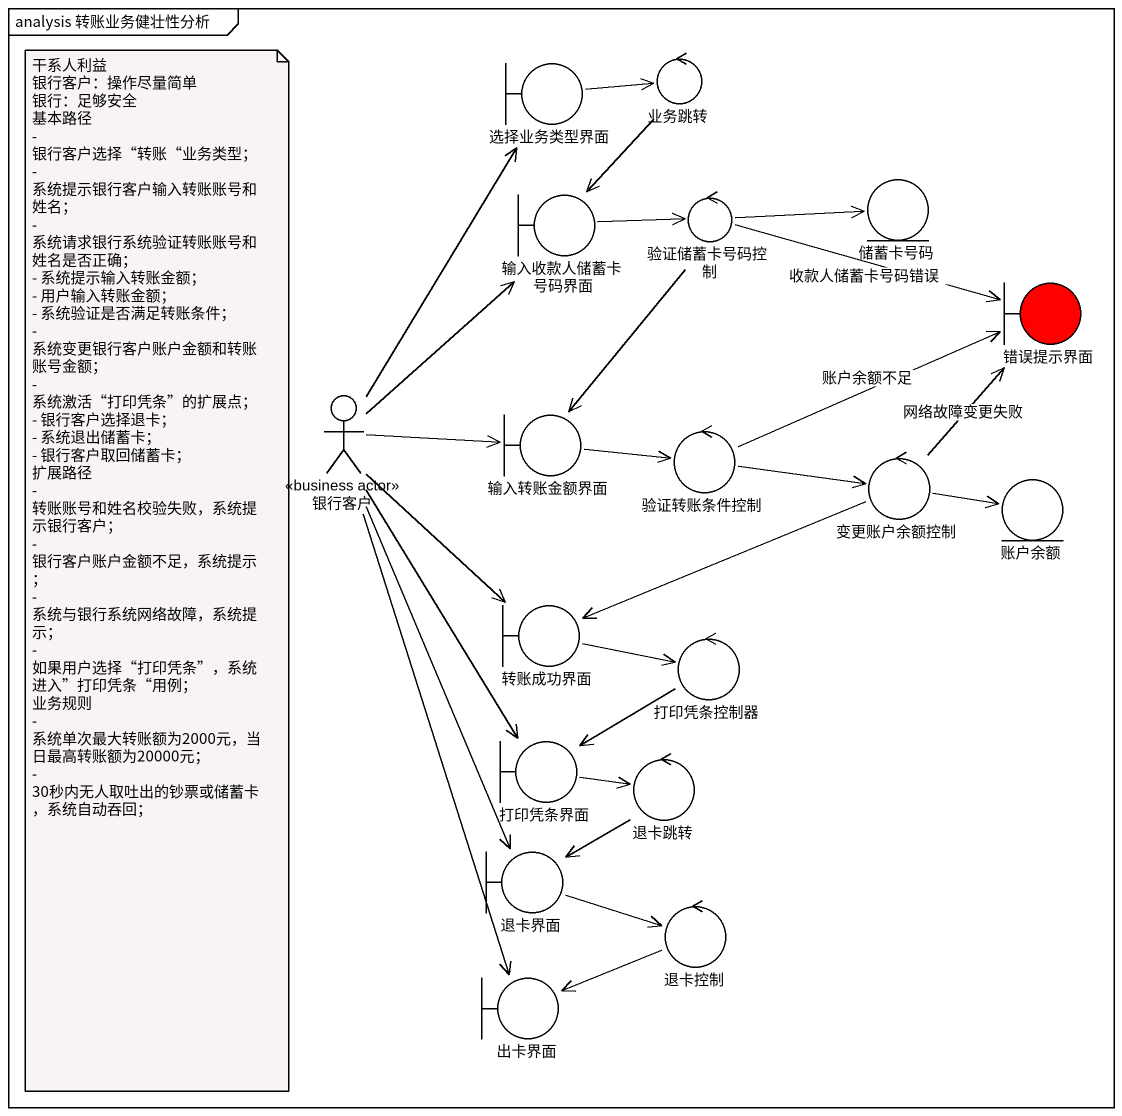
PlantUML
@startuml
mainframe analysis 转账业务健壮性分析
boundary 选择业务类型界面
control 业务跳转
boundary 输入收款人储蓄卡号码界面
control 验证储蓄卡号码控制
entity 储蓄卡号码
boundary 错误提示界面 #FF0000
actor 银行客户 <<business actor>>
boundary 输入转账金额界面
control 验证转账条件控制
control 变更账户余额控制
entity 账户余额
boundary 转账成功界面
control 打印凭条控制器
boundary 打印凭条界面
control 退卡跳转
boundary 退卡界面
control 退卡控制
boundary 出卡界面
选择业务类型界面 -right-> 业务跳转
业务跳转 --> 输入收款人储蓄卡号码界面
输入收款人储蓄卡号码界面 -right-> 验证储蓄卡号码控制
验证储蓄卡号码控制 -right-> 储蓄卡号码
验证储蓄卡号码控制 -right-> 错误提示界面 : 收款人储蓄卡号码错误
验证储蓄卡号码控制 --> 输入转账金额界面
银行客户 -up-> 选择业务类型界面
银行客户 -up-> 输入收款人储蓄卡号码界面
银行客户 -right-> 输入转账金额界面
银行客户 --> 转账成功界面
银行客户 --> 打印凭条界面
银行客户 --> 退卡界面
银行客户 --> 出卡界面
输入转账金额界面 -right-> 验证转账条件控制
验证转账条件控制 -right-> 错误提示界面 : 账户余额不足
验证转账条件控制 -right-> 变更账户余额控制
变更账户余额控制 -up-> 错误提示界面 : 网络故障变更失败
变更账户余额控制 -right-> 账户余额
变更账户余额控制 -left-> 转账成功界面
转账成功界面 -right-> 打印凭条控制器
打印凭条控制器 --> 打印凭条界面
打印凭条界面 -right-> 退卡跳转
退卡跳转 --> 退卡界面
退卡界面 -right-> 退卡控制
退卡控制 -left-> 出卡界面
note as N1
  干系人利益
  银行客户：操作尽量简单
  银行：足够安全
  基本路径
  - 银行客户选择“转账“业务类型；
  - 系统提示银行客户输入转账账号和姓名；
  - 系统请求银行系统验证转账账号和姓名是否正确；
  - 系统提示输入转账金额；
  - 用户输入转账金额；
  - 系统验证是否满足转账条件；
  - 系统变更银行客户账户金额和转账账号金额；
  - 系统激活“打印凭条”的扩展点；
  - 银行客户选择退卡；
  - 系统退出储蓄卡；
  - 银行客户取回储蓄卡；
  扩展路径
  - 转账账号和姓名校验失败，系统提示银行客户；
  - 银行客户账户金额不足，系统提示；
  - 系统与银行系统网络故障，系统提示；
  - 如果用户选择“打印凭条”，系统进入”打印凭条“用例；
  业务规则
  - 系统单次最大转账额为2000元，当日最高转账额为20000元；
  - 30秒内无人取吐出的钞票或储蓄卡，系统自动吞回；
end note
@enduml
